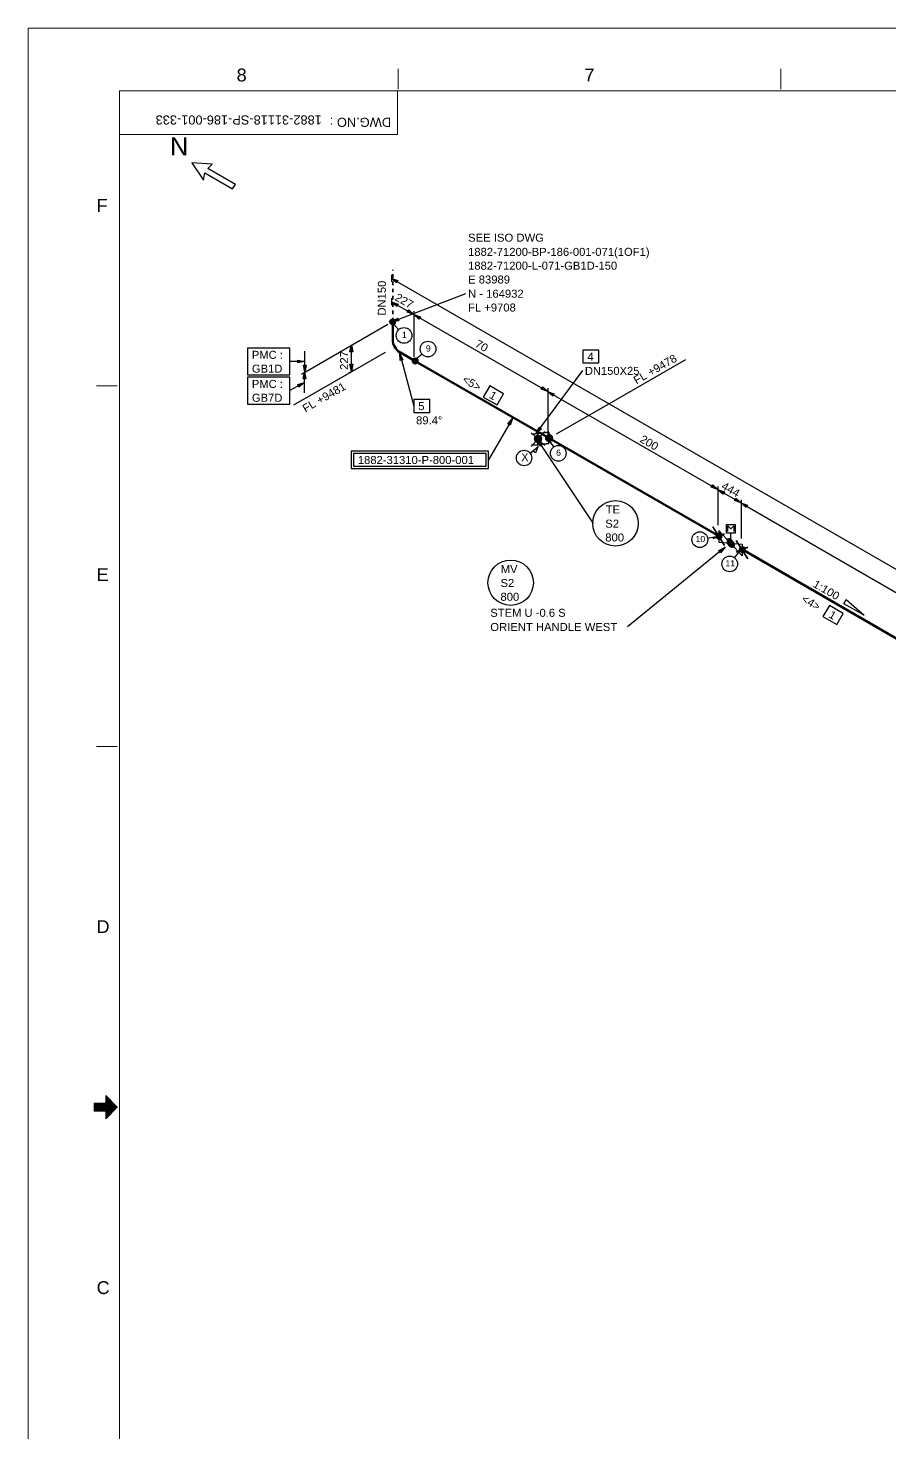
# Model space of a CAD drawing. Header units: inches. Extents: x 0 to 841, y 0 to 594.
# Drawn here: x 0 to 236.8, y 207.9 to 594 of the extents above; entities that cross this region are included whole.
import ezdxf
from ezdxf.enums import TextEntityAlignment as Align

# ---------------------------------------------------------------- set-up
doc = ezdxf.new("R2010")
doc.units = ezdxf.units.IN
doc.header["$MEASUREMENT"] = 0
for name, color, linetype in [('AD1', 7, 'Continuous'), ('AD2', 7, 'Continuous'), ('BG 0 -2', 7, 'Continuous'), ('CP', 7, 'Continuous'), ('DIM', 7, 'Continuous'), ('DIMLINES', 7, 'Continuous'), ('DIMTEXT', 7, 'Continuous'), ('DL', 7, 'Continuous'), ('ELBO', 7, 'Continuous'), ('ELEDIT', 7, 'Continuous'), ('FITTINGS', 7, 'Continuous'), ('FRAME', 7, 'Continuous'), ('ISOTEXT', 7, 'Continuous'), ('ITNO', 7, 'Continuous'), ('PIPE', 7, 'Continuous'), ('WDC', 7, 'Continuous'), ('WDT', 7, 'Continuous'), ('WELDS', 7, 'Continuous'), ('WL', 7, 'Continuous'), ('WL1', 7, 'Continuous')]:
    doc.layers.add(name, color=color, linetype=linetype)
doc.styles.add('Arial', font='arial.ttf')

msp = doc.modelspace()

# ---------------------------------------------------------------- linework, layer by layer
at = {"layer": 'AD1', "color": 4, "linetype": 'Continuous', "lineweight": 30}
for p, q in [((99.8, 525.24), (101.64, 524.6)), ((101.24, 523.96), (99.8, 525.24)), ((99.88, 518.76), (101.72, 518.12)), ((101.32, 517.48), (99.88, 518.76)), ((105.96, 515.32), (107.8, 514.68)), ((107.4, 514.04), (105.96, 515.32)), ((88.84, 499.72), (88.44, 501.64)), ((89.24, 501.64), (88.84, 499.72)), ((142.76, 494.12), (144.6, 493.48)), ((144.2, 492.84), (142.76, 494.12)), ((189.48, 467.16), (191.32, 466.52)), ((190.92, 465.88), (189.48, 467.16)), ((195.88, 463.48), (197.72, 462.84)), ((197.32, 462.2), (195.88, 463.48))]:
    msp.add_line(p, q, dxfattribs=at)
at = {"layer": 'AD2', "color": 4, "linetype": 'Continuous', "lineweight": 30}
for p, q in [((106.04, 515.32), (104.2, 515.96)), ((104.6, 516.6), (106.04, 515.32)), ((88.44, 505), (88.84, 506.92)), ((88.84, 506.92), (89.24, 505)), ((142.84, 494.12), (141, 494.76)), ((141.4, 495.4), (142.84, 494.12)), ((189.56, 467.16), (187.72, 467.8)), ((188.12, 468.44), (189.56, 467.16)), ((195.96, 463.48), (194.12, 464.12)), ((194.52, 464.76), (195.96, 463.48))]:
    msp.add_line(p, q, dxfattribs=at)
at = {"layer": 'BG 0 -2', "color": 7, "linetype": 'Continuous', "lineweight": 9}
for p, q in [((0, 0), (0, 594)), ((0, 594), (841, 594)), ((101.7, 577.17), (101.7, 582.83)), ((206.83, 577.17), (206.83, 582.83)), ((815.93, 576.75), (25.11, 576.75)), ((25.11, 576.75), (25.11, 18.11)), ((101.53, 564.78), (101.53, 576.75)), ((101.53, 564.78), (25.11, 564.78)), ((24.49, 495.71), (18.83, 495.71)), ((24.49, 396.57), (18.83, 396.57)), ((18.14, 296.95), (19.67, 298.49)), ((18.14, 296.83), (19.8, 298.49)), ((18.14, 296.7), (19.92, 298.49)), ((18.14, 296.58), (20.05, 298.49)), ((18.14, 296.45), (20.17, 298.49)), ((18.14, 298.49), (18.14, 296.37)), ((18.14, 298.45), (18.17, 298.49)), ((18.14, 298.33), (18.3, 298.49)), ((18.14, 298.2), (18.42, 298.49)), ((18.14, 298.08), (18.55, 298.49)), ((18.14, 297.95), (18.67, 298.49)), ((18.14, 297.83), (18.8, 298.49)), ((18.14, 297.7), (18.92, 298.49)), ((18.14, 297.58), (19.05, 298.49)), ((18.14, 297.45), (19.17, 298.49)), ((18.14, 297.33), (19.3, 298.49)), ((18.14, 297.2), (19.42, 298.49)), ((18.14, 297.08), (19.55, 298.49)), ((21.32, 298.49), (18.14, 298.49)), ((18.17, 296.37), (20.3, 298.49)), ((18.3, 296.37), (20.42, 298.49)), ((18.42, 296.37), (20.55, 298.49)), ((18.55, 296.37), (20.67, 298.49)), ((18.67, 296.37), (20.8, 298.49)), ((18.8, 296.37), (20.92, 298.49)), ((18.93, 296.37), (21.05, 298.49)), ((19.05, 296.37), (21.17, 298.49)), ((19.18, 296.37), (21.3, 298.49)), ((19.3, 296.37), (22.43, 299.5)), ((19.43, 296.37), (22.49, 299.43)), ((19.55, 296.37), (22.56, 299.37)), ((19.68, 296.37), (22.62, 299.31)), ((19.8, 296.37), (22.68, 299.25)), ((19.93, 296.37), (22.74, 299.18)), ((20.05, 296.37), (22.81, 299.12)), ((20.18, 296.37), (22.87, 299.06)), ((20.3, 296.37), (22.93, 299)), ((20.43, 296.37), (22.99, 298.93)), ((20.55, 296.37), (23.06, 298.87)), ((20.68, 296.37), (23.12, 298.81)), ((20.8, 296.37), (23.18, 298.75)), ((20.93, 296.37), (23.24, 298.68)), ((21.05, 296.37), (23.31, 298.62)), ((21.18, 296.37), (23.37, 298.56)), ((21.3, 296.37), (23.43, 298.5)), ((21.32, 300.61), (24.5, 297.43)), ((21.32, 298.49), (21.32, 300.61)), ((21.32, 300.51), (21.37, 300.56)), ((21.32, 300.39), (21.43, 300.5)), ((21.32, 300.26), (21.49, 300.43)), ((21.32, 300.14), (21.56, 300.37)), ((21.32, 300.01), (21.62, 300.31)), ((21.32, 299.89), (21.68, 300.25)), ((21.32, 299.76), (21.74, 300.18)), ((21.32, 299.63), (21.81, 300.12)), ((21.32, 299.51), (21.87, 300.06)), ((21.32, 299.38), (21.93, 300)), ((21.32, 299.26), (21.99, 299.93)), ((21.32, 299.13), (22.06, 299.87)), ((21.32, 299.01), (22.12, 299.81)), ((21.32, 298.88), (22.18, 299.75)), ((21.32, 298.76), (22.24, 299.68)), ((21.32, 298.63), (22.31, 299.62)), ((21.32, 298.51), (22.37, 299.56)), ((21.32, 296.26), (23.49, 298.43)), ((21.32, 296.13), (23.56, 298.37)), ((21.32, 296.01), (23.62, 298.31)), ((21.32, 295.88), (23.68, 298.25)), ((21.32, 295.76), (23.74, 298.18)), ((21.32, 295.63), (23.81, 298.12)), ((21.32, 295.51), (23.87, 298.06)), ((21.32, 295.38), (23.93, 298)), ((21.32, 295.26), (23.99, 297.93)), ((21.32, 295.13), (24.06, 297.87)), ((21.32, 295.01), (24.12, 297.81)), ((21.32, 294.88), (24.18, 297.75)), ((21.32, 294.76), (24.24, 297.68)), ((21.32, 294.63), (24.31, 297.62)), ((21.32, 294.51), (24.37, 297.56)), ((21.32, 294.38), (24.43, 297.5)), ((21.32, 294.26), (24.49, 297.43)), ((24.5, 297.43), (21.32, 294.24)), ((21.32, 296.37), (18.14, 296.37)), ((21.32, 294.24), (21.32, 296.37))]:
    msp.add_line(p, q, dxfattribs=at)
at = {"layer": 'DIM', "color": 4, "linetype": 'Continuous', "lineweight": 30}
msp.add_line((158.44, 490.12), (180.7, 502.9), dxfattribs=at)
at = {"layer": 'DIMLINES', "color": 7, "linetype": 'Continuous', "lineweight": 30}
for p, q in [((99.88, 526.2), (99.88, 524.28)), ((101.64, 524.6), (101.24, 523.96)), ((99.88, 519.8), (99.88, 517.88)), ((101.72, 518.12), (101.32, 517.48)), ((104.2, 515.96), (104.6, 516.6)), ((106.04, 516.2), (106.04, 503.64)), ((107.8, 514.68), (107.4, 514.04)), ((75.16, 498.92), (98.84, 512.6)), ((71.96, 506.04), (60.28, 506.04)), ((60.28, 506.04), (60.28, 498.68)), ((71.96, 498.68), (71.96, 506.04)), ((76.04, 502.36), (71.88, 502.36)), ((74.12, 501.96), (74.12, 502.76)), ((74.12, 502.76), (76.04, 502.36)), ((76.04, 502.36), (74.12, 501.96)), ((76.04, 499.48), (76.04, 505.24)), ((89.24, 505), (88.44, 505)), ((98.12, 504.84), (89.08, 499.64)), ((60.28, 498.68), (71.96, 498.68)), ((89.08, 499.64), (72.92, 490.36)), ((75.56, 497.56), (75.96, 499.48)), ((76.04, 499.48), (75.64, 501.4)), ((75.64, 501.4), (76.44, 501.4)), ((75.96, 499.48), (76.36, 497.56)), ((75.96, 493.72), (75.96, 499.48)), ((76.44, 501.4), (76.04, 499.48)), ((88.04, 499.16), (89.64, 500.04)), ((88.44, 501.64), (89.24, 501.64)), ((71.96, 498.04), (60.28, 498.04)), ((60.28, 498.04), (60.28, 490.68)), ((75.96, 496.6), (71.88, 494.36)), ((71.96, 490.68), (71.96, 498.04)), ((74.12, 496.04), (75.96, 496.6)), ((74.44, 495.32), (74.12, 496.04)), ((75.96, 496.6), (74.44, 495.32)), ((76.36, 497.56), (75.56, 497.56)), ((141, 494.76), (141.4, 495.4)), ((142.84, 495), (142.84, 482.44)), ((60.28, 490.68), (71.96, 490.68)), ((144.6, 493.48), (144.2, 492.84)), ((145.24, 482.52), (158.44, 490.12)), ((187.72, 467.8), (188.12, 468.44)), ((189.56, 468.04), (189.56, 457.4)), ((191.32, 466.52), (190.92, 465.88)), ((194.12, 464.12), (194.52, 464.76)), ((195.96, 464.36), (195.96, 453.72)), ((197.72, 462.84), (197.32, 462.2))]:
    msp.add_line(p, q, dxfattribs=at)
at = {"layer": 'DL', "color": 4, "linetype": 'Continuous', "lineweight": 30}
for p, q in [((99.8, 525.24), (555.88, 262.36)), ((99.88, 518.76), (106.04, 515.32)), ((105.96, 515.32), (142.84, 494.12)), ((88.84, 499.72), (88.84, 506.92)), ((142.76, 494.12), (189.56, 467.16)), ((189.48, 467.16), (195.96, 463.48)), ((195.88, 463.48), (331.56, 385.16))]:
    msp.add_line(p, q, dxfattribs=at)
at = {"layer": 'ELBO', "color": 3, "linetype": 'Continuous', "lineweight": 50}
msp.add_arc((104.36, 508.44), 4.16, 180, 240.018, dxfattribs=at)
at = {"layer": 'FITTINGS', "color": 2, "linetype": 'Continuous', "lineweight": 35}
for p, q in [((143.1, 482.9), (140.1, 482.6)), ((143.1, 481.3), (143.1, 482.9)), ((140, 479.5), (138.3, 479.4)), ((140.1, 482.6), (138.4, 482.4)), ((140.1, 482.6), (140.1, 479.5)), ((140.1, 479.5), (143.1, 479.8)), ((143.1, 479.8), (143.1, 481.3))]:
    msp.add_line(p, q, dxfattribs=at)
at = {"layer": 'FRAME', "color": 7, "linetype": 'Continuous', "lineweight": 30}
for p, q in [((45, 557), (48.2, 552.2)), ((50.6, 556.6), (45, 557)), ((49.4, 555.4), (50.6, 556.6)), ((48.2, 552.2), (48.6, 554.2)), ((48.6, 554.2), (56.2, 549.8)), ((57, 551), (49.4, 555.4)), ((56.2, 549.8), (57, 551)), ((224.2, 435.8), (224.84, 437)), ((224.84, 437), (229.72, 432.68)), ((229.72, 432.68), (224.2, 435.8))]:
    msp.add_line(p, q, dxfattribs=at)
at = {"layer": 'ISOTEXT', "color": 7, "linetype": 'Continuous', "lineweight": 30}
for p, q in [((99.96, 513.24), (120.28, 521.08)), ((99.96, 513.24), (101.64, 514.28)), ((101.88, 513.56), (99.96, 513.24)), ((101.64, 514.28), (101.88, 513.56)), ((102.12, 504.6), (105.96, 490.12)), ((102.12, 504.6), (103, 502.84)), ((102.28, 502.68), (102.12, 504.6)), ((103, 502.84), (102.28, 502.68)), ((156.84, 505.48), (152.44, 505.48)), ((152.44, 505.48), (152.44, 501.96)), ((152.44, 501.96), (156.84, 501.96)), ((156.84, 501.96), (156.84, 505.48)), ((139.64, 482.6), (152.44, 499.88)), ((126.84, 495.64), (125.08, 492.6)), ((130.68, 493.48), (126.84, 495.64)), ((110.36, 491.88), (105.96, 491.88)), ((105.96, 491.88), (105.96, 488.36)), ((110.36, 488.36), (110.36, 491.88)), ((125.08, 492.6), (128.92, 490.44)), ((128.92, 490.44), (130.68, 493.48)), ((105.96, 488.36), (110.36, 488.36)), ((133.08, 486.68), (126.52, 475.32)), ((131.8, 485.24), (133.08, 486.68)), ((133.08, 486.68), (132.44, 484.84)), ((132.44, 484.84), (131.8, 485.24)), ((139.64, 482.6), (140.44, 484.36)), ((141.08, 483.88), (139.64, 482.6)), ((140.44, 484.36), (141.08, 483.88)), ((138.76, 477.72), (140.2, 479)), ((140.2, 479), (139.4, 477.24)), ((139.88, 480.92), (155.24, 457.88)), ((139.88, 480.92), (141.24, 479.56)), ((140.6, 479.08), (139.88, 480.92)), ((141.24, 479.56), (140.6, 479.08)), ((126.52, 477.72), (88.76, 477.72)), ((88.76, 477.72), (88.76, 472.92)), ((125.88, 477.08), (89.4, 477.08)), ((89.4, 477.08), (89.4, 473.56)), ((125.88, 473.56), (125.88, 477.08)), ((126.52, 472.92), (126.52, 477.72)), ((139.4, 477.24), (138.76, 477.72)), ((88.76, 472.92), (126.52, 472.92)), ((89.4, 473.56), (125.88, 473.56)), ((191.56, 451.32), (164.68, 429.4)), ((189.8, 450.44), (191.56, 451.32)), ((190.28, 449.8), (189.8, 450.44)), ((191.56, 451.32), (190.28, 449.8))]:
    msp.add_line(p, q, dxfattribs=at)
at = {"layer": 'ISOTEXT', "color": 2, "linetype": 'Continuous', "lineweight": 30}
for centre in [(161.4, 457.88), (132.6, 441.56)]:
    msp.add_circle(centre, 6.24, dxfattribs=at)
at = {"layer": 'ITNO', "color": 1, "linetype": 'Continuous', "lineweight": 30}
for p, q in [((220.19, 435.31), (218.43, 432.26)), ((224, 433.1), (220.19, 435.31)), ((222.24, 430.05), (224, 433.1)), ((218.43, 432.26), (222.24, 430.05))]:
    msp.add_line(p, q, dxfattribs=at)
at = {"layer": 'PIPE', "color": 2, "linetype": 'Continuous', "lineweight": 35}
for p, q in [((100.2, 527.38), (100.2, 527.6)), ((100.2, 525.38), (100.2, 526.38)), ((100.2, 523.38), (100.2, 524.38)), ((100.2, 521.38), (100.2, 522.38)), ((100.2, 519.38), (100.2, 520.38)), ((100.2, 517.38), (100.2, 518.38)), ((100.2, 515.38), (100.2, 516.38)), ((100.2, 513.38), (100.2, 514.38))]:
    msp.add_line(p, q, dxfattribs=at)
at = {"layer": 'PIPE', "color": 3, "linetype": 'Continuous', "lineweight": 50}
for p, q in [((100.2, 508.4), (100.2, 513.2)), ((106.4, 502.5), (102.3, 504.8)), ((143.2, 481.3), (106.4, 502.5)), ((189.9, 454.4), (143.2, 481.3)), ((246.2, 421.8), (196.3, 450.7))]:
    msp.add_line(p, q, dxfattribs=at)
at = {"layer": 'WDC', "color": 1, "linetype": 'Continuous', "lineweight": 30}
for centre in [(103.31, 509.52), (145.69, 477.13)]:
    msp.add_circle(centre, 2.16, dxfattribs=at)
at = {"layer": 'WDC', "color": 4, "linetype": 'Continuous', "lineweight": 30}
for centre, radius in [((109.9, 505.79), 2.16), ((136.29, 475.85), 2.12), ((184.59, 453.4), 2.16), ((192.8, 446.73), 2.16)]:
    msp.add_circle(centre, radius, dxfattribs=at)
at = {"layer": 'WELDS', "color": 7, "linetype": 'Continuous', "lineweight": 35}
for p, q in [((142, 483.1), (138.2, 479)), ((142, 479.3), (138.2, 482.8)), ((191.4, 451.8), (188.2, 456.9)), ((191.4, 455), (188.2, 453.7)), ((197.8, 448.1), (194.6, 453.2)), ((197.8, 451.3), (194.6, 450))]:
    msp.add_line(p, q, dxfattribs=at)
at = {"layer": 'WELDS', "color": 7, "linetype": 'Continuous', "lineweight": 25}
for p, q in [((196.2, 449), (189.8, 455.9)), ((189.8, 455.9), (189.8, 452.7)), ((191.9, 455.2), (191.9, 457.6)), ((191.9, 457.6), (194.3, 457.6)), ((192.3, 455.6), (192.3, 457.2)), ((192.3, 457.2), (193.1, 456.4)), ((193.1, 456.4), (193.9, 457.2)), ((193.9, 457.2), (193.9, 455.6)), ((194.3, 457.6), (194.3, 455.2)), ((189.8, 452.7), (196.2, 452.2)), ((193.1, 455.2), (191.9, 455.2)), ((192.2, 453.5), (192.1, 453.2)), ((192.1, 453.2), (192.1, 452.8)), ((192.1, 453.2), (194, 451.7)), ((194.2, 451.8), (192.1, 453)), ((192.1, 452.8), (192.2, 452.3)), ((194, 452.1), (192.1, 452.7)), ((192.5, 453.6), (192.2, 453.5)), ((193.9, 451.4), (192.2, 453.4)), ((192.2, 452.3), (192.5, 451.9)), ((193.8, 451.3), (192.4, 453.4)), ((193.8, 452.6), (192.4, 452.2)), ((192.8, 453.6), (192.5, 453.6)), ((192.5, 451.9), (192.8, 451.5)), ((192.6, 453.5), (193.4, 451.4)), ((193.4, 453), (192.6, 451.9)), ((193.3, 453.3), (192.8, 453.6)), ((193.3, 451.3), (192.8, 453.5)), ((192.8, 451.6), (193.3, 453.2)), ((193, 451.4), (193.1, 453.3)), ((193.1, 452.4), (193.1, 455.2)), ((194.3, 455.2), (193.1, 455.2)), ((193.6, 453), (193.3, 453.3)), ((193.9, 452.5), (193.6, 453)), ((194.1, 452), (193.9, 452.5)), ((194.1, 451.7), (194.1, 452)), ((196.2, 452.2), (196.2, 450.6)), ((192.8, 451.5), (193.3, 451.3)), ((193.3, 451.3), (193.6, 451.3)), ((193.6, 451.3), (193.9, 451.4)), ((193.9, 451.4), (194.1, 451.7)), ((196.2, 450.6), (196.2, 449))]:
    msp.add_line(p, q, dxfattribs=at)
at = {"layer": 'WELDS', "color": 6, "linetype": 'Continuous', "lineweight": 35}
for centre, radius in [((100.2, 513.24), 0.76), ((106.36, 502.52), 0.76), ((140.12, 481.08), 0.92), ((143.16, 481.32), 0.92), ((189.88, 454.36), 0.76), ((196.28, 450.68), 0.76)]:
    msp.add_circle(centre, radius, dxfattribs=at)
at = {"layer": 'WELDS', "color": 6}
for centre, radius in [((100.2, 513.24), 0.56), ((100.2, 513.24), 0.36), ((100.2, 513.24), 0.36), ((100.2, 513.24), 0.16), ((100.2, 513.24), 0.16), ((106.36, 502.52), 0.56), ((106.36, 502.52), 0.36), ((106.36, 502.52), 0.36), ((106.36, 502.52), 0.16), ((106.36, 502.52), 0.16), ((140.12, 481.08), 0.72), ((140.12, 481.08), 0.52), ((140.12, 481.08), 0.52), ((140.12, 481.08), 0.32), ((140.12, 481.08), 0.32), ((140.12, 481.08), 0.32), ((140.12, 481.08), 0.32), ((140.12, 481.08), 0.12), ((140.12, 481.08), 0.12), ((140.12, 481.08), 0.12), ((140.12, 481.08), 0.12), ((143.16, 481.32), 0.72), ((143.16, 481.32), 0.52), ((143.16, 481.32), 0.52), ((143.16, 481.32), 0.32), ((143.16, 481.32), 0.32), ((143.16, 481.32), 0.32), ((143.16, 481.32), 0.32), ((143.16, 481.32), 0.12), ((143.16, 481.32), 0.12), ((143.16, 481.32), 0.12), ((143.16, 481.32), 0.12), ((189.88, 454.36), 0.56), ((189.88, 454.36), 0.36), ((189.88, 454.36), 0.36), ((189.88, 454.36), 0.16), ((189.88, 454.36), 0.16), ((196.28, 450.68), 0.56), ((196.28, 450.68), 0.36), ((196.28, 450.68), 0.36), ((196.28, 450.68), 0.16), ((196.28, 450.68), 0.16)]:
    msp.add_circle(centre, radius, dxfattribs=at)
at = {"layer": 'WL', "color": 7}
for p, q in [((108.25, 504.39), (106.04, 502.52)), ((137.94, 477.18), (140.2, 479)), ((186.71, 453.81), (189.56, 454.36)), ((194.15, 448.41), (195.96, 450.68))]:
    msp.add_line(p, q, dxfattribs=at)
at = {"layer": 'WL1', "color": 7}
for p, q in [((101.85, 511.11), (99.88, 513.24)), ((144.47, 478.92), (142.84, 481.32))]:
    msp.add_line(p, q, dxfattribs=at)

# ---------------------------------------------------------------- texts
at = {"layer": 'BG 0 -2', "color": 7, "style": 'Arial', "width": 1.008516}
for s, p in [('8', (58.68, 581.12)), ('7', (154.26, 581.12))]:
    msp.add_text(s, height=3.54, dxfattribs=at).set_placement(p, align=Align.MIDDLE)
at = {"layer": 'BG 0 -2', "color": 4, "style": 'Arial', "width": 1.010263}
msp.add_text('DWG.NO : ', height=2.5, rotation=180, dxfattribs=at).set_placement((99.75, 568.1), align=Align.MIDDLE_LEFT)
at = {"layer": 'BG 0 -2', "color": 7, "style": 'Arial'}
for s, width, p in [('F', 0.993934, (18.84, 543.5)), ('E', 1.004063, (18.84, 442.02)), ('D', 0.992063, (18.84, 345.28)), ('C', 0.992063, (18.84, 246.06))]:
    msp.add_text(s, height=3.54, dxfattribs=dict(at, width=width)).set_placement(p)
at = {"layer": 'CP', "color": 4, "style": 'Arial', "width": 1.008516}
for s, rotation, p in [('227', 330.8192, (100.58, 519.34)), ('227', 90, (87.94, 500.06)), ('444', 330.4077, (190.28, 467.51))]:
    msp.add_text(s, height=2.2, rotation=rotation, dxfattribs=at).set_placement(p)
at = {"layer": 'DIMLINES', "color": 2, "style": 'Arial'}
for s, width, p in [('PMC :', 0.997825, (61.5, 503.1)), ('GB1D', 1.000881, (61.5, 499.3)), ('PMC :', 0.997825, (61.5, 495.1)), ('GB7D', 1.000881, (61.5, 491.3))]:
    msp.add_text(s, height=2.2, dxfattribs=dict(at, width=width)).set_placement(p)
at = {"layer": 'DIMTEXT', "color": 2, "style": 'Arial', "width": 1.008516}
for s, p in [('70', (122.6, 506.6)), ('200', (167.9, 480.4))]:
    msp.add_text(s, height=2.2, rotation=330, dxfattribs=at).set_placement(p)
at = {"layer": 'ELEDIT', "color": 4, "style": 'Arial', "width": 1.003457}
msp.add_text('FL +9478', height=2.2, rotation=29.8669, dxfattribs=at).set_placement((167.16, 496.05))
at = {"layer": 'FRAME', "color": 7, "style": 'Arial', "width": 1.004634}
msp.add_text('1882-31118-SP-186-001-333', height=2.5, rotation=180, dxfattribs=at).set_placement((80.7, 570))
at = {"layer": 'FRAME', "color": 7, "style": 'Arial', "width": 0.992063}
msp.add_text('N', height=5, dxfattribs=at).set_placement((39, 559))
at = {"layer": 'ISOTEXT', "color": 2, "style": 'Arial'}
for s, width, p in [('SEE ISO DWG', 1.00983, (120.9, 535.3)), ('1882-71200-BP-186-001-071(1OF1)', 1.003374, (120.9, 531.4)), ('1882-71200-L-071-GB1D-150', 1.003597, (120.9, 527.6)), ('E 83989', 1.007719, (120.9, 523.8)), ('N - 164932', 1.004313, (120.9, 519.9)), ('FL +9708', 1.003457, (120.9, 516.1)), ('4', 1.008516, (153.7, 502.6)), ('DN150X25', 0.996682, (153, 498.7)), ('5', 1.008516, (107.2, 489)), ('89.4°', 1.009269, (106.6, 485.1)), ('1882-31310-P-800-001', 1.004781, (90.6, 474.2)), ('TE', 1.011406, (158.7, 460.6)), ('S2', 1.006087, (158.6, 456.7)), ('800', 1.008516, (158.6, 452.9)), ('MV', 0.996636, (129.9, 444.2)), ('S2', 1.006087, (129.8, 440.4)), ('800', 1.008516, (129.8, 436.6)), ('STEM U -0.6 S', 1.002881, (127, 432.2)), ('ORIENT HANDLE WEST', 1.006531, (127, 428.3))]:
    msp.add_text(s, height=2.2, dxfattribs=dict(at, width=width)).set_placement(p)
for s, rotation, width, p in [('DN150', 90, 1.000881, (98.3, 515)), ('FL +9481', 30, 1.003457, (76.2, 488.3)), ('<5>', 330, 0.993892, (119.1, 496.8)), ('1', 330, 1.008516, (126.5, 492.5)), (' 1:100', 330, 1.008516, (214.7, 441))]:
    msp.add_text(s, height=2.2, rotation=rotation, dxfattribs=dict(at, width=width)).set_placement(p)
at = {"layer": 'ITNO', "color": 1, "style": 'Arial'}
for s, width, p in [('<4>', 0.993892, (212.33, 436.46)), ('1', 1.008516, (219.78, 432.15))]:
    msp.add_text(s, height=2.2, rotation=329.9224, dxfattribs=dict(at, width=width)).set_placement(p)
at = {"layer": 'WDT', "color": 2, "style": 'Arial'}
for s, height, width, p in [('1', 1.7, 1.008516, (102.72, 508.84)), ('9', 1.7, 1.008516, (109.31, 505.11)), ('X', 2.2, 0.957362, (135.52, 474.97)), ('6', 1.7, 1.008516, (145.09, 476.45)), ('10', 1.7, 1.008516, (183.4, 452.72)), ('11', 1.7, 1.008516, (191.61, 446.05))]:
    msp.add_text(s, height=height, dxfattribs=dict(at, width=width)).set_placement(p)

doc.saveas('drawing.dxf')
